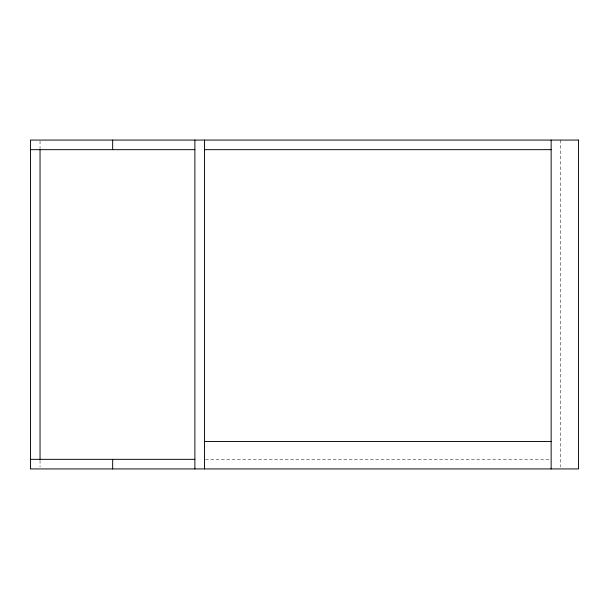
<?xml version="1.0" encoding="UTF-8"?>
<svg xmlns="http://www.w3.org/2000/svg" width="609" height="609" viewBox="0 0 609 609"><rect width="100%" height="100%" fill="white"/><g stroke="black" fill="none" stroke-linecap="round" stroke-linejoin="round"><path stroke-width="0.46" stroke-dasharray="3.04 2.28" d="M205.423 459.338L549.242 459.338M560.737 140.07L560.737 467.027M40.042 141.022L40.042 148.626M40.042 460.374L40.042 467.027"/><path stroke-width="0.91" d="M30.45 149.662L194.88 149.662M204.472 149.662L551.145 149.662M204.472 441.525L551.145 441.525M30.45 459.338L194.88 459.338M551.145 140.07L551.145 468.93M204.472 140.07L204.472 468.93M194.88 140.07L194.88 468.93M112.665 140.07L112.665 149.662M112.665 459.338L112.665 468.93M40.042 149.578L40.042 459.422M578.55 140.07L30.45 140.07L30.45 468.93L578.55 468.93L578.55 140.07"/></g></svg>
